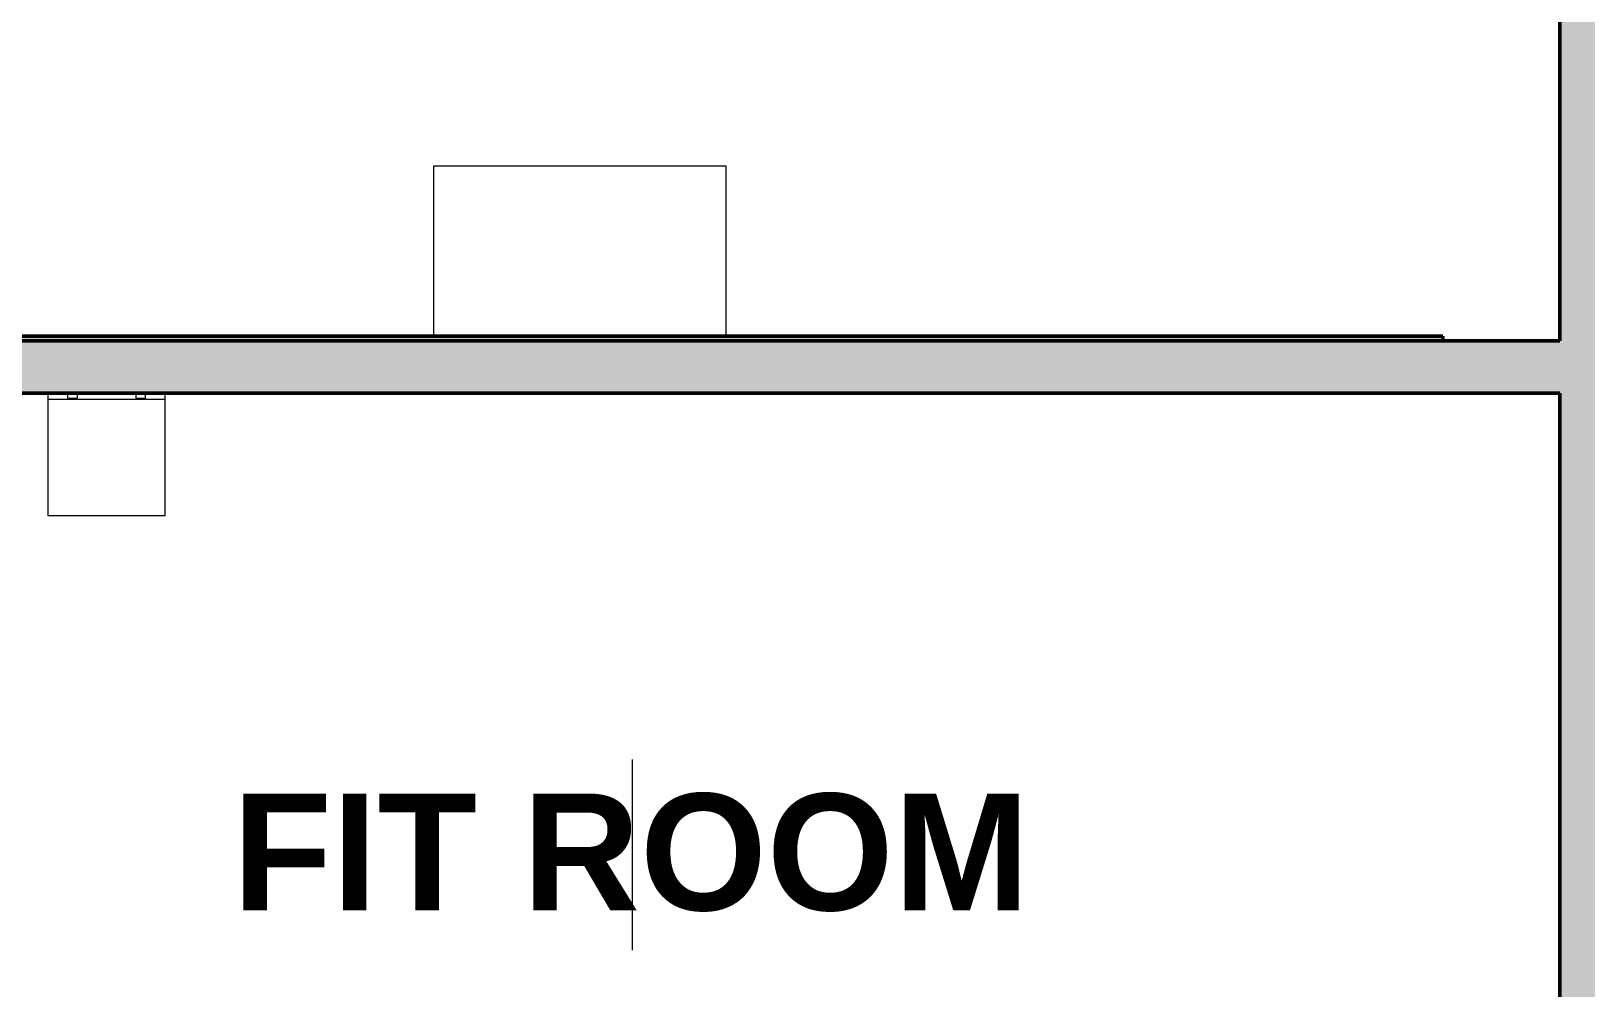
# Model space of a CAD drawing. Header units: inches. Extents: x -1106 to 1409, y -1111 to 918.
# Drawn here: x -286.9 to -127, y 93.7 to 192 of the extents above; entities that cross this region are included whole.
import ezdxf

# ---------------------------------------------------------------- set-up
doc = ezdxf.new("R2010")
doc.units = ezdxf.units.IN
doc.header["$MEASUREMENT"] = 0
for name, color, linetype, lineweight in [('A-AREA-IDEN', 2, 'Continuous', 9), ('A-GENM', 13, 'Continuous', 9), ('A-WALL-PATT', 111, 'Continuous', 13), ('I-WALL', 2, 'Continuous', 13)]:
    doc.layers.add(name, color=color, linetype=linetype, lineweight=lineweight)
doc.styles.add('Arial_B', font='arialbd.ttf', dxfattribs={"height": 12})

# ---------------------------------------------------------------- blocks, each defined once
blk = doc.blocks.new('Generic Model Adjustable Table - Storage Cabinet-V49-7TH FLOOR TELECOM UNDERFLOOR ROUTING PLAN')
at = {"layer": 'A-GENM', "color": 53}
for p, q in [((-15, -9), (-15, 8.5)), ((15, 8.5), (15, -9)), ((15, -9), (-15, -9))]:
    blk.add_line(p, q, dxfattribs=at)
blk = doc.blocks.new('One_Wooden_Wall_mounted_shelf_16698 - One_Wooden_Wall_mounted_shelf_4_ D-3563069-7TH FLOOR TELECOM UNDERFLOOR ROUTING PLAN')
at = {"layer": 'A-GENM', "color": 53}
for p, q in [((-6, -3.3125), (-6, -2.6875)), ((6, -2.6875), (6, -3.3125)), ((-6, -3.3125), (6, -3.3125)), ((-6, -15.3125), (-6, -3.3125)), ((6, -3.3125), (6, -15.3125)), ((6, -15.3125), (-6, -15.3125))]:
    blk.add_line(p, q, dxfattribs=at)
at = {"layer": 'A-GENM', "color": 133, "lineweight": 20}
for p, q in [((-3, -2.6875), (-4, -2.6875)), ((-4, -2.6875), (-4, -3.1875)), ((-4, -3.1875), (-3, -3.1875)), ((-3, -3.1875), (-3, -2.6875)), ((4, -2.6875), (3, -2.6875)), ((3, -2.6875), (3, -3.1875)), ((3, -3.1875), (4, -3.1875)), ((4, -3.1875), (4, -2.6875))]:
    blk.add_line(p, q, dxfattribs=at)
blk = doc.blocks.new('18433_1 - AEO NY - CENTRAL_rvt-1-7TH FLOOR TELECOM UNDERFLOOR ROUTING PLAN')
at = {"layer": 'A-WALL-PATT'}
for points in [[(-124.33, 11.88), (-124.33, 536.38), (-129.71, 536.38), (-129.71, 11.88), (-128.54, 11.88)], [(-129.71, 154.82), (-129.71, 160.19), (-335.1, 160.19), (-335.1, 154.82), (-263.87, 154.82)], [(-141.71, 160.19), (-141.71, 160.69), (-315.71, 160.69), (-315.71, 160.19), (-263.87, 160.19)]]:
    blk.add_hatch(color=253, dxfattribs=at).paths.add_polyline_path(points, flags=0)
at = {"layer": 'I-WALL', "color": 213, "lineweight": 50}
for p, q in [((-129.71, 327.76), (-129.71, 160.19)), ((-129.71, 160.19), (-335.1, 160.19)), ((-141.71, 160.69), (-315.71, 160.69)), ((-315.71, 160.19), (-141.71, 160.19)), ((-141.71, 160.19), (-141.71, 160.69)), ((-335.1, 154.82), (-129.71, 154.82)), ((-129.71, 154.82), (-129.71, 17.26))]:
    blk.add_line(p, q, dxfattribs=at)
at = {"color": 53, "lineweight": 9, "rotation": 180}
blk.add_blockref('Generic Model Adjustable Table - Storage Cabinet-V49-7TH FLOOR TELECOM UNDERFLOOR ROUTING PLAN', (-230.44, 169.19), dxfattribs=at)
at = {"color": 53, "lineweight": 9}
blk.add_blockref('One_Wooden_Wall_mounted_shelf_16698 - One_Wooden_Wall_mounted_shelf_4_ D-3563069-7TH FLOOR TELECOM UNDERFLOOR ROUTING PLAN', (-279.1, 157.51), dxfattribs=at)

msp = doc.modelspace()

# ---------------------------------------------------------------- block references
at = {"lineweight": 5}
msp.add_blockref('18433_1 - AEO NY - CENTRAL_rvt-1-7TH FLOOR TELECOM UNDERFLOOR ROUTING PLAN', (0, 0), dxfattribs=at)

# ---------------------------------------------------------------- next in the draw order: linework, layer by layer
at = {"layer": 'A-AREA-IDEN'}
msp.add_line((-225.04, 97.58), (-225.03, 117.16), dxfattribs=at)

# ---------------------------------------------------------------- next in the draw order: texts
at = {"layer": 'A-AREA-IDEN', "insert": (-266.15, 113.66), "char_height": 12, "width": 99.384, "attachment_point": 1, "style": 'Arial_B'}
msp.add_mtext('FIT ROOM', dxfattribs=at)

doc.saveas('drawing.dxf')
